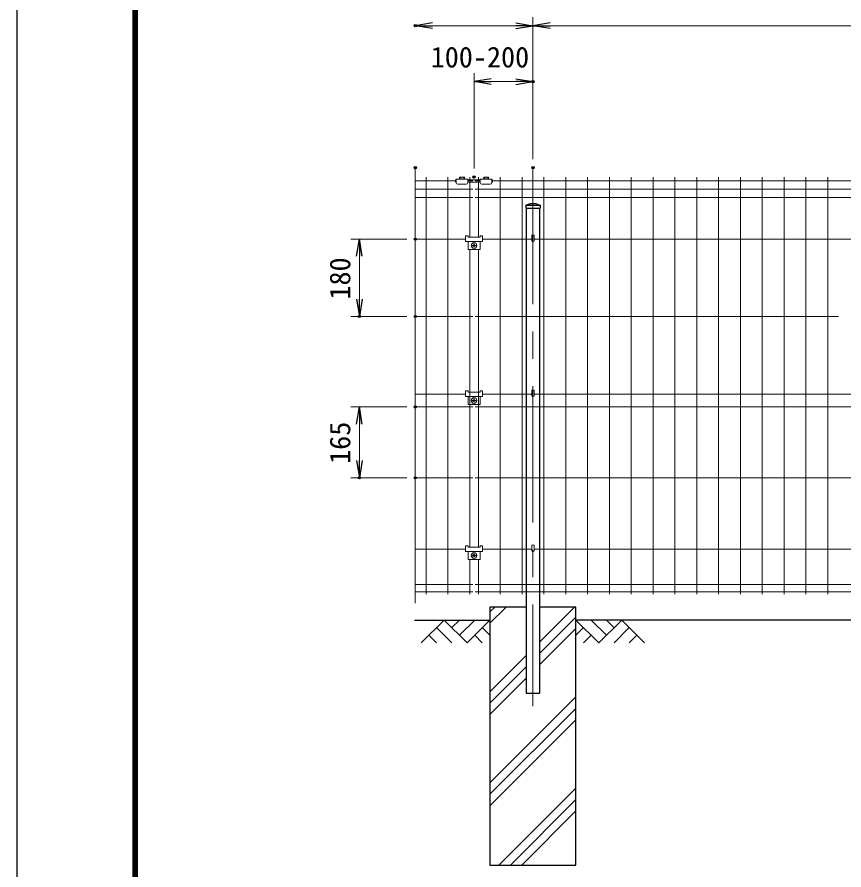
# Model space of a CAD drawing. Units: millimetres, scale not verified. Extents: x -4200 to 4200, y -2970 to 2970.
# Drawn here: x -4200 to -2277, y -535 to 1449 of the extents above; entities that cross this region are included whole.
import ezdxf
from ezdxf.enums import TextEntityAlignment as Align

# ---------------------------------------------------------------- set-up
doc = ezdxf.new("R2010")
doc.units = ezdxf.units.MM
doc.header["$LTSCALE"] = 10
doc.header["$PDMODE"] = 32
doc.header["$PDSIZE"] = 5
doc.linetypes.add('USER1', pattern=[50.8, 31.75, -6.35, 6.35, -6.35])
for name, color, linetype, lineweight in [('0-1_D-BGD', 7, 'Continuous', 25), ('0-2_D-STR4', 7, 'Continuous', 25), ('0-3_D-STR-DIM', 7, 'Continuous', 13), ('0-4_D-STR3', 3, 'Continuous', 13), ('0-5_D-BMK', 2, 'USER1', 13), ('0-6_D-STR1', 1, 'Continuous', 25), ('0-7_D-STR2', 7, 'Continuous', 13), ('0-8_D-DCR-HCH', 7, 'Continuous', 13), ('0-9_0', 7, 'Continuous', 25), ('0-C_D-TTL', 7, 'Continuous', 25)]:
    doc.layers.add(name, color=color, linetype=linetype, lineweight=lineweight)
doc.layers.add('0-A_Defpoints', color=7, linetype='Continuous')
doc.styles.add('ＭＳ ゴシック', font='')
doc.styles.get('ＭＳ ゴシック').set_extended_font_data('MS Gothic')

# ---------------------------------------------------------------- blocks, each defined once
blk = doc.blocks.new('_Open')
at = {"layer": '0-9_0'}
blk.add_line((-10, 1.667), (0, 0), dxfattribs=at)
blk.add_lwpolyline([(-10, -1.667), (0, 0), (-10, 0)], dxfattribs=at)

msp = doc.modelspace()

# ---------------------------------------------------------------- linework, layer by layer
at = {"layer": '0-1_D-BGD'}
for p, q in [((-3275.63, 46.6), (-3100.13, 46.6)), ((-1100.13, 46.6), (-2900.13, 46.6))]:
    msp.add_line(p, q, dxfattribs=at)
at = {"layer": '0-2_D-STR4'}
msp.add_lwpolyline([(-3015.63, 76.6), (-3100.13, 76.6), (-3100.13, -523.4), (-2900.13, -523.4), (-2900.13, 76.6), (-2984.63, 76.6)], dxfattribs=at)
at = {"layer": '0-3_D-STR-DIM'}
for p, q in [((-3000.13, 1118.86), (-3000.13, 1448.86)), ((-3000.13, 1118.86), (-3000.13, 1448.86)), ((-3040.13, 1428.86), (-3233.65, 1428.86)), ((-2960.13, 1428.86), (-1040.13, 1428.86)), ((-3137.06, 1097.01), (-3137.06, 1318.86)), ((-3000.13, 1118.86), (-3000.13, 1318.86)), ((-3097.06, 1298.86), (-3040.13, 1298.86)), ((-3273.65, 1098.86), (-3273.65, 85.79)), ((-3293.65, 932.6), (-3423.65, 932.6)), ((-3403.65, 892.6), (-3403.65, 792.6)), ((-3293.65, 752.6), (-3423.65, 752.6)), ((-3293.65, 542.3), (-3423.65, 542.3)), ((-3403.65, 502.3), (-3403.65, 417.3)), ((-3293.65, 377.3), (-3423.65, 377.3))]:
    msp.add_line(p, q, dxfattribs=at)
at = {"layer": '0-4_D-STR3'}
for p, q in [((-3178.6, 1071.77), (-3151.6, 1071.77)), ((-3178.6, 1071.77), (-3178.6, 1064.27)), ((-3170.61, 1071.77), (-3170.61, 1076.4)), ((-3169.23, 1076.77), (-3160.97, 1076.77)), ((-3167.85, 1071.77), (-3167.85, 1076.4)), ((-3162.35, 1071.77), (-3162.35, 1076.4)), ((-3159.59, 1076.4), (-3159.59, 1071.77)), ((-3151.6, 1071.77), (-3151.6, 1064.27)), ((-3122.6, 1071.77), (-3122.6, 1064.27)), ((-3122.6, 1071.77), (-3095.6, 1071.77)), ((-3114.61, 1071.77), (-3114.61, 1076.4)), ((-3113.24, 1076.77), (-3104.98, 1076.77)), ((-3111.86, 1071.77), (-3111.86, 1076.4)), ((-3106.35, 1071.77), (-3106.35, 1076.4)), ((-3103.6, 1076.4), (-3103.6, 1071.77)), ((-3095.6, 1071.77), (-3095.6, 1064.27)), ((-3180.1, 1064.77), (-3180.1, 1070.17)), ((-3180.1, 1070.17), (-3178.6, 1070.17)), ((-3180.1, 1064.77), (-3178.6, 1064.77)), ((-3174.6, 1060.27), (-3155.6, 1060.27)), ((-3151.6, 1070.17), (-3122.6, 1070.17)), ((-3151.6, 1064.77), (-3122.6, 1064.77)), ((-3118.6, 1060.27), (-3099.6, 1060.27)), ((-3095.6, 1070.17), (-3094.1, 1070.17)), ((-3095.6, 1064.77), (-3094.1, 1064.77)), ((-3094.1, 1070.17), (-3094.1, 1064.77)), ((-3157.09, 939.9), (-3157.09, 927.1)), ((-3157.09, 939.9), (-3151.09, 939.9)), ((-3123.09, 939.9), (-3117.09, 939.9)), ((-3123.09, 939.9), (-3123.09, 937)), ((-3117.09, 939.9), (-3117.09, 927.1)), ((-3002.73, 940.77), (-3002.73, 928.6)), ((-2997.53, 940.77), (-2997.53, 928.6)), ((-3157.09, 927.1), (-3117.09, 927.1)), ((-3151.09, 927.1), (-3151.09, 908.1)), ((-3140.56, 918.1), (-3138.56, 918.1)), ((-3140.56, 917.1), (-3138.56, 917.1)), ((-3137.56, 921.1), (-3137.56, 919.1)), ((-3137.56, 914.1), (-3137.56, 916.1)), ((-3136.56, 921.1), (-3136.56, 919.1)), ((-3136.56, 914.1), (-3136.56, 916.1)), ((-3133.56, 918.1), (-3135.56, 918.1)), ((-3133.56, 917.1), (-3135.56, 917.1)), ((-3123.09, 927.1), (-3123.09, 908.1)), ((-3151.09, 908.1), (-3123.09, 908.1)), ((-3157.09, 579.4), (-3157.09, 566.6)), ((-3157.09, 579.4), (-3151.09, 579.4)), ((-3123.09, 579.4), (-3117.09, 579.4)), ((-3123.09, 579.4), (-3123.09, 576.5)), ((-3117.09, 579.4), (-3117.09, 566.6)), ((-3002.73, 580.27), (-3002.73, 568.1)), ((-2997.53, 580.27), (-2997.53, 568.1)), ((-3157.09, 566.6), (-3117.09, 566.6)), ((-3151.09, 566.6), (-3151.09, 547.6)), ((-3140.56, 557.6), (-3138.56, 557.6)), ((-3140.56, 556.6), (-3138.56, 556.6)), ((-3137.56, 560.6), (-3137.56, 558.6)), ((-3137.56, 553.6), (-3137.56, 555.6)), ((-3136.56, 560.6), (-3136.56, 558.6)), ((-3136.56, 553.6), (-3136.56, 555.6)), ((-3133.56, 557.6), (-3135.56, 557.6)), ((-3133.56, 556.6), (-3135.56, 556.6)), ((-3123.09, 566.6), (-3123.09, 547.6)), ((-3151.09, 547.6), (-3123.09, 547.6)), ((-3157.09, 218.9), (-3157.09, 206.1)), ((-3157.09, 218.9), (-3151.09, 218.9)), ((-3123.09, 218.9), (-3117.09, 218.9)), ((-3123.09, 218.9), (-3123.09, 216)), ((-3117.09, 218.9), (-3117.09, 206.1)), ((-3002.73, 219.77), (-3002.73, 207.6)), ((-2997.53, 219.77), (-2997.53, 207.6)), ((-3157.09, 206.1), (-3117.09, 206.1)), ((-3151.09, 206.1), (-3151.09, 187.1)), ((-3137.56, 200.1), (-3137.56, 198.1)), ((-3136.56, 200.1), (-3136.56, 198.1)), ((-3123.09, 206.1), (-3123.09, 187.1)), ((-3151.09, 187.1), (-3123.09, 187.1)), ((-3140.56, 197.1), (-3138.56, 197.1)), ((-3140.56, 196.1), (-3138.56, 196.1)), ((-3137.56, 193.1), (-3137.56, 195.1)), ((-3136.56, 193.1), (-3136.56, 195.1)), ((-3133.56, 197.1), (-3135.56, 197.1)), ((-3133.56, 196.1), (-3135.56, 196.1))]:
    msp.add_line(p, q, dxfattribs=at)
for points in [[(-3151.09, 939.9), (-3151.09, 937), (-3123.09, 937)], [(-3151.09, 579.4), (-3151.09, 576.5), (-3123.09, 576.5)], [(-3151.09, 218.9), (-3151.09, 216), (-3123.09, 216)]]:
    msp.add_lwpolyline(points, dxfattribs=at)
for centre in [(-3137.06, 917.6), (-3137.06, 557.1), (-3137.06, 196.6)]:
    msp.add_circle(centre, 6.5, dxfattribs=at)
for centre, radius, start, end in [((-3169.23, 1074.02), 2.75, 60, 120), ((-3165.1, 1066.31), 10.46, 74.73852, 105.26148), ((-3160.97, 1074.02), 2.75, 60, 120), ((-3113.24, 1074.02), 2.75, 60, 120), ((-3109.11, 1066.31), 10.46, 74.73852, 105.26148), ((-3104.98, 1074.02), 2.75, 60, 120), ((-3174.6, 1064.27), 4, 180, 270), ((-3155.6, 1064.27), 4, 270, 0), ((-3118.6, 1064.27), 4, 180, 270), ((-3099.6, 1064.27), 4, 270, 0), ((-3140.56, 917.6), 0.5, 90.00001, 270), ((-3138.56, 919.1), 1, 270, 0.00001), ((-3138.56, 916.1), 1, 0, 90), ((-3137.06, 921.1), 0.5, 0, 179.99999), ((-3137.06, 914.1), 0.5, 180.00002, 0.00001), ((-3135.56, 919.1), 1, 180.00001, 270), ((-3135.56, 916.1), 1, 90, 180.00001), ((-3133.56, 917.6), 0.5, 270.00049, 90.00046), ((-3000.13, 928.6), 2.6, 180, 0), ((-3140.56, 557.1), 0.5, 90.00001, 270), ((-3138.56, 558.6), 1, 270, 0.00001), ((-3138.56, 555.6), 1, 0, 90), ((-3137.06, 560.6), 0.5, 0, 179.99999), ((-3135.56, 558.6), 1, 180.00001, 270), ((-3135.56, 555.6), 1, 90, 180.00001), ((-3133.56, 557.1), 0.5, 270.00049, 90.00046), ((-3000.13, 568.1), 2.6, 180, 0), ((-3137.06, 553.6), 0.5, 180.00002, 0.00001), ((-3137.06, 200.1), 0.5, 0, 179.99999), ((-3000.13, 207.6), 2.6, 180, 0), ((-3140.56, 196.6), 0.5, 90.00001, 270), ((-3138.56, 198.1), 1, 270, 0.00001), ((-3138.56, 195.1), 1, 0, 90), ((-3137.06, 193.1), 0.5, 180.00002, 0.00001), ((-3135.56, 198.1), 1, 180.00001, 270), ((-3135.56, 195.1), 1, 90, 180.00001), ((-3133.56, 196.6), 0.5, 270.00049, 90.00046)]:
    msp.add_arc(centre, radius, start, end, dxfattribs=at)
for centre in [(-3000.13, 940.76), (-3000.13, 580.26), (-3000.13, 219.76)]:
    msp.add_ellipse(centre, major_axis=(-2.6, 0), ratio=0.649974, start_param=3.1415927, end_param=6.2831853, dxfattribs=at)
at = {"layer": '0-5_D-BMK'}
msp.add_line((-3000.13, 1098.86), (-3000.13, -153.4), dxfattribs=at)
at = {"layer": '0-6_D-STR1'}
for p, q in [((-3016.63, 1011.6), (-3006.13, 1015.6)), ((-3006.13, 1015.6), (-2994.13, 1015.6)), ((-3016.63, 1011.6), (-2983.63, 1011.6)), ((-3016.63, 1011.6), (-3016.63, 1004.6)), ((-3016.63, 1004.6), (-2983.63, 1004.6)), ((-3015.63, 1004.6), (-3015.63, -123.4)), ((-2984.63, 1004.6), (-2984.63, -123.4)), ((-3015.63, -123.4), (-2984.63, -123.4))]:
    msp.add_line(p, q, dxfattribs=at)
msp.add_lwpolyline([(-2994.13, 1015.6), (-2983.63, 1011.6), (-2983.63, 1004.6)], dxfattribs=at)
at = {"layer": '0-7_D-STR2'}
for p, q in [((-3248.64, 1076.6), (-3248.64, 106.6)), ((-3197.88, 1076.6), (-3197.88, 106.6)), ((-3147.11, 1076.6), (-3147.11, 937)), ((-3127.08, 1076.6), (-3127.08, 937)), ((-3076.31, 1076.6), (-3076.31, 106.6)), ((-3025.54, 1076.6), (-3025.54, 106.6)), ((-2974.77, 1076.6), (-2974.77, 106.6)), ((-2924, 1076.6), (-2924, 106.6)), ((-2873.23, 1076.6), (-2873.23, 106.6)), ((-2822.46, 1076.6), (-2822.46, 106.6)), ((-2771.69, 1076.6), (-2771.69, 106.6)), ((-2720.92, 1076.6), (-2720.92, 106.6)), ((-2670.15, 1076.6), (-2670.15, 106.6)), ((-2619.38, 1076.6), (-2619.38, 106.6)), ((-2568.61, 1076.6), (-2568.61, 106.6)), ((-2517.85, 1076.6), (-2517.85, 106.6)), ((-2467.08, 1076.6), (-2467.08, 106.6)), ((-2416.31, 1076.6), (-2416.31, 106.6)), ((-2365.54, 1076.6), (-2365.54, 106.6)), ((-2314.77, 1076.6), (-2314.77, 106.6)), ((-3178.6, 1068.17), (-3273.65, 1068.17)), ((-3140.09, 1068.17), (-3151.6, 1068.17)), ((-3122.6, 1068.17), (-3134.09, 1068.17)), ((-1178.58, 1068.17), (-3095.6, 1068.17)), ((-3140.09, 1048.6), (-3273.65, 1048.6)), ((-1140.08, 1048.6), (-3134.09, 1048.6)), ((-3140.09, 1029.03), (-3273.65, 1029.03)), ((-1140.08, 1029.03), (-3134.09, 1029.03)), ((-3157.09, 932.6), (-3273.65, 932.6)), ((-3002.73, 932.6), (-3117.09, 932.6)), ((-1157.09, 932.6), (-2997.53, 932.6)), ((-3147.11, 908.1), (-3147.11, 216)), ((-3127.08, 908.1), (-3127.08, 216)), ((-3140.11, 752.6), (-3273.65, 752.6)), ((-2289.89, 752.6), (-3134.08, 752.6)), ((-3157.09, 572.1), (-3273.65, 572.1)), ((-3002.73, 572.1), (-3117.09, 572.1)), ((-1157.09, 572.1), (-2997.53, 572.1)), ((-3140.11, 542.3), (-3273.65, 542.3)), ((-1140.08, 542.3), (-3134.08, 542.3)), ((-3140.11, 377.3), (-3273.65, 377.3)), ((-1140.08, 377.3), (-3134.08, 377.3)), ((-3157.09, 211.6), (-3273.65, 211.6)), ((-3002.73, 211.6), (-3117.09, 211.6)), ((-1157.12, 211.6), (-2997.53, 211.6)), ((-3147.11, 187.1), (-3147.11, 106.6)), ((-3127.08, 187.1), (-3127.08, 106.6)), ((-3140.09, 129.63), (-3273.65, 129.63)), ((-1140.08, 129.63), (-3134.09, 129.63)), ((-3140.09, 112), (-3273.65, 112)), ((-1140.08, 112), (-3134.09, 112))]:
    msp.add_line(p, q, dxfattribs=at)
at = {"layer": '0-8_D-DCR-HCH'}
for p, q in [((-3206.56, 46.6), (-3259.77, -6.61)), ((-3206.56, 46.6), (-3153.35, -6.61)), ((-3188.82, 28.86), (-3171.08, 46.6)), ((-3171.08, 11.13), (-3135.61, 46.6)), ((-3153.35, -6.61), (-3100.13, 46.6)), ((-2846.92, -6.61), (-2900.13, 46.6)), ((-2829.18, 11.13), (-2864.66, 46.6)), ((-2793.71, 46.6), (-2846.92, -6.61)), ((-2811.35, 28.77), (-2829.18, 46.6)), ((-2793.71, 46.6), (-2740.5, -6.61)), ((-3224.3, 28.86), (-3188.66, -6.61)), ((-3117.87, 28.86), (-3100.13, 11.21)), ((-2882.4, 28.86), (-2900.13, 11.21)), ((-2775.97, 28.86), (-2811.61, -6.61)), ((-3242.03, 11.13), (-3224.21, -6.61)), ((-3135.61, 11.13), (-3117.79, -6.61)), ((-2864.66, 11.13), (-2882.48, -6.61)), ((-2758.24, 11.13), (-2776.05, -6.61))]:
    msp.add_line(p, q, dxfattribs=at)
at = {"layer": '0-9_0'}
for p, q in [((-3100.13, 38.96), (-3062.49, 76.6)), ((-3100.13, 65.48), (-3089.01, 76.6)), ((-2984.63, -4.64), (-2903.39, 76.6)), ((-2984.63, -31.15), (-2900.13, 53.35)), ((-2984.63, -57.67), (-2900.13, 26.83)), ((-3100.13, -120.14), (-3015.63, -35.64)), ((-3100.13, -146.65), (-3015.63, -62.15)), ((-3100.13, -173.17), (-3015.63, -88.67)), ((-3100.13, -332.27), (-2900.13, -132.27)), ((-3100.13, -358.79), (-2900.13, -158.79)), ((-3100.13, -385.3), (-2900.13, -185.3)), ((-3079.13, -523.4), (-2900.13, -344.4)), ((-3052.61, -523.4), (-2900.13, -370.92)), ((-3026.1, -523.4), (-2900.13, -397.44))]:
    msp.add_line(p, q, dxfattribs=at)
at = {"layer": '0-A_Defpoints'}
for p in [(-3273.65, 1428.86), (-3000.13, 1298.86), (-3273.65, 1098.86), (-3000.13, 1098.86), (-3137.06, 1077.01), (-3273.65, 932.6), (-3403.65, 752.6), (-3273.65, 752.6), (-3273.65, 542.3), (-3403.65, 377.3), (-3273.65, 377.3)]:
    msp.add_point(p, dxfattribs=at)
at = {"layer": '0-C_D-TTL', "color": 2}
msp.add_lwpolyline([(-4199.68, 2970.23), (4200.32, 2970.23), (4200.32, -2969.77), (-4199.68, -2969.77)], close=True, dxfattribs=at)
at = {"layer": '0-C_D-TTL'}
for points in [[(-3929.68, 2750.23), (3930.32, 2750.23), (3930.32, -2749.77), (-3929.68, -2749.77)], [(-3927.18, 2747.73), (3927.82, 2747.73), (3927.82, -2747.27), (-3927.18, -2747.27)], [(-3924.68, 2745.23), (3925.32, 2745.23), (3925.32, -2744.77), (-3924.68, -2744.77)], [(-3922.18, 2742.73), (3922.82, 2742.73), (3922.82, -2742.27), (-3922.18, -2742.27)], [(-3919.68, 2740.23), (3920.32, 2740.23), (3920.32, -2739.77), (-3919.68, -2739.77)]]:
    msp.add_lwpolyline(points, close=True, dxfattribs=at)

# ---------------------------------------------------------------- block references
at = {"layer": '0-3_D-STR-DIM', "xscale": 4, "yscale": 4}
for p, rotation in [((-3273.65, 1428.86), 180), ((-3000.13, 1428.86), 180), ((-3137.06, 1298.86), 180), ((-3403.65, 932.6), 90), ((-3403.65, 752.6), 270), ((-3403.65, 542.3), 90), ((-3403.65, 377.3), 270)]:
    msp.add_blockref('_Open', p, dxfattribs=dict(at, rotation=rotation))
for p in [(-3000.13, 1428.86), (-3000.13, 1298.86)]:
    msp.add_blockref('_Open', p, dxfattribs=at)

# ---------------------------------------------------------------- texts
at = {"layer": '0-3_D-STR-DIM', "style": 'ＭＳ ゴシック'}
msp.add_text('100-200', height=48.09, dxfattribs=at).set_placement((-3237.91, 1317.48), align=Align.BOTTOM_LEFT)
for s, p in [('180', (-3410.4, 791.95)), ('165', (-3410.4, 409.8))]:
    msp.add_text(s, height=48.09, rotation=90, dxfattribs=at).set_placement(p, align=Align.BOTTOM_LEFT)

doc.saveas('drawing.dxf')
